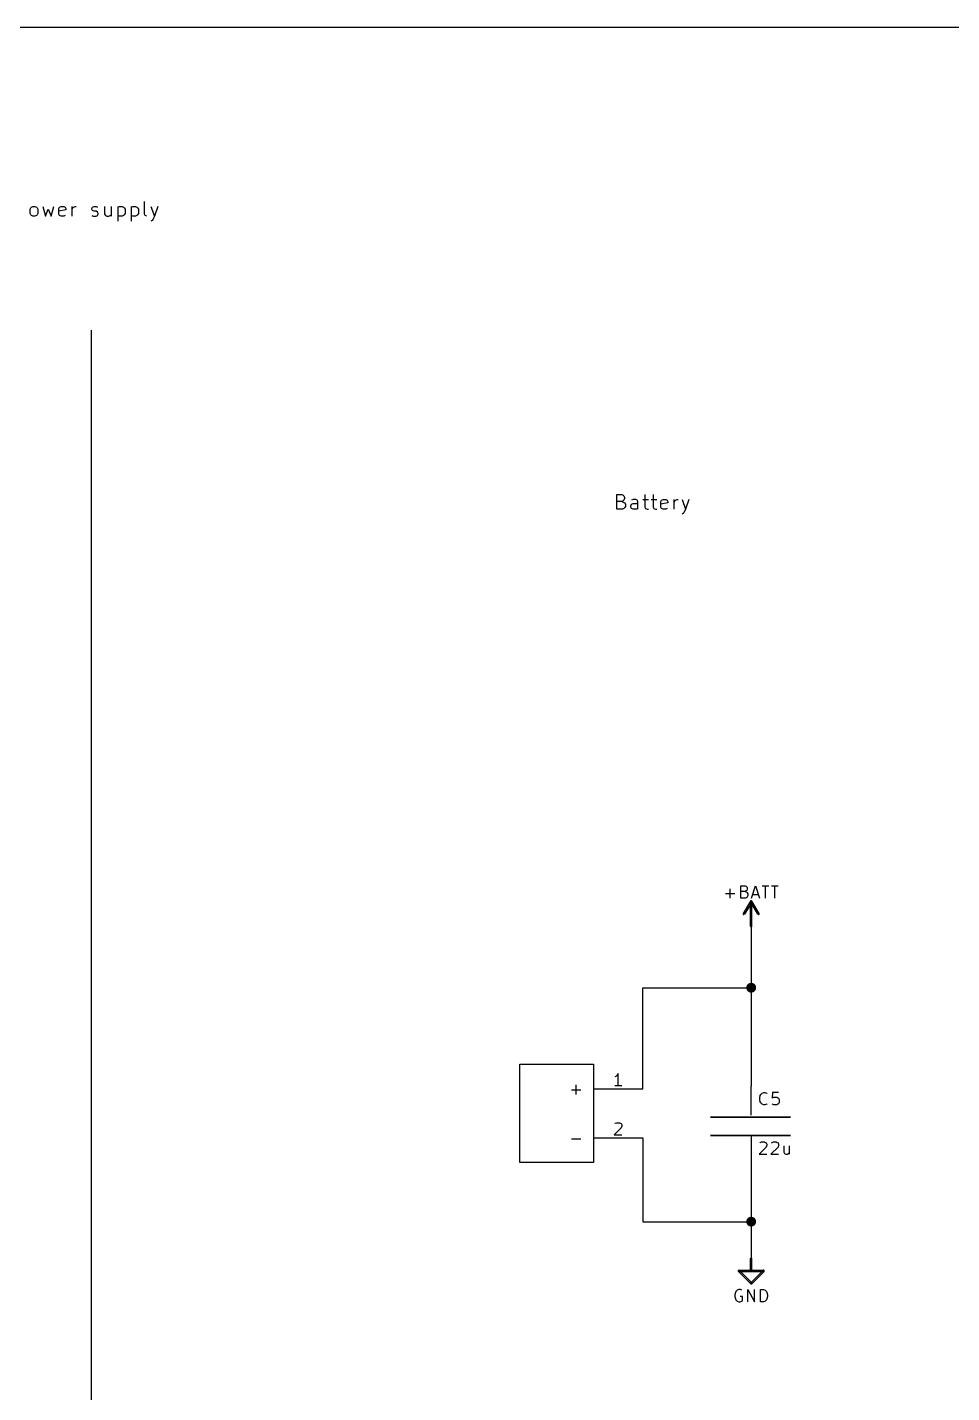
# Model space of a CAD drawing. Extents: x 12 to 829, y -582 to -12.
# Drawn here: x 540.8 to 636.1, y -494.9 to -354.1 of the extents above; entities that cross this region are included whole.
import ezdxf

# ---------------------------------------------------------------- set-up
doc = ezdxf.new("R2010")
doc.units = 0
doc.header["$MEASUREMENT"] = 0
doc.layers.add('BLACK', color=7, linetype='CONTINUOUS')

msp = doc.modelspace()

# ---------------------------------------------------------------- linework, layer by layer
at = {"layer": 'Black'}
for p, q in [((11.938, -354.076), (829.056, -354.076)), ((541.045, -372.847), (541.122, -372.694)), ((541.045, -373.278), (541.045, -372.847)), ((541.122, -372.694), (541.198, -372.618)), ((541.198, -372.618), (541.35, -372.542)), ((541.35, -372.542), (541.553, -372.542)), ((541.553, -372.542), (541.706, -372.618)), ((541.706, -372.618), (541.782, -372.694)), ((541.782, -372.694), (541.858, -372.847)), ((541.858, -372.847), (541.858, -373.278)), ((542.366, -372.542), (542.646, -373.558)), ((542.646, -373.558), (542.925, -372.847)), ((542.925, -372.847), (543.23, -373.558)), ((543.23, -373.558), (543.509, -372.542)), ((544.017, -372.77), (544.093, -372.618)), ((544.017, -373.355), (544.017, -372.77)), ((544.754, -372.897), (544.017, -373.05)), ((544.093, -372.618), (544.246, -372.542)), ((544.246, -372.542), (544.525, -372.542)), ((544.525, -372.542), (544.678, -372.618)), ((544.678, -372.618), (544.754, -372.77)), ((544.754, -372.77), (544.754, -372.897)), ((545.389, -373.558), (545.389, -372.542)), ((545.389, -372.847), (545.465, -372.694)), ((545.465, -372.694), (545.541, -372.618)), ((545.541, -372.618), (545.694, -372.542)), ((545.694, -372.542), (545.821, -372.542)), ((547.421, -372.77), (547.497, -372.618)), ((547.421, -372.847), (547.421, -372.77)), ((547.497, -372.974), (547.421, -372.847)), ((547.497, -372.618), (547.649, -372.542)), ((547.649, -373.05), (547.497, -372.974)), ((547.649, -372.542), (547.878, -372.542)), ((547.878, -373.05), (547.649, -373.05)), ((547.878, -372.542), (548.005, -372.618)), ((548.005, -373.126), (547.878, -373.05)), ((548.081, -373.278), (548.005, -373.126)), ((548.742, -372.542), (548.742, -373.355)), ((549.402, -372.542), (549.402, -373.558)), ((550.113, -372.542), (550.113, -374.066)), ((550.113, -372.618), (550.266, -372.542)), ((550.266, -372.542), (550.545, -372.542)), ((550.545, -372.542), (550.697, -372.618)), ((550.697, -372.618), (550.774, -372.694)), ((550.774, -372.694), (550.85, -372.847)), ((550.85, -372.847), (550.85, -373.278)), ((551.485, -372.542), (551.485, -374.066)), ((551.485, -372.618), (551.637, -372.542)), ((551.637, -372.542), (551.917, -372.542)), ((551.917, -372.542), (552.069, -372.618)), ((552.069, -372.618), (552.145, -372.694)), ((552.145, -372.694), (552.221, -372.847)), ((552.221, -372.847), (552.221, -373.278)), ((552.856, -373.355), (552.856, -372.034)), ((553.517, -372.542), (553.872, -373.558)), ((554.228, -372.542), (553.872, -373.558)), ((541.122, -373.405), (541.045, -373.278)), ((541.198, -373.482), (541.122, -373.405)), ((541.35, -373.558), (541.198, -373.482)), ((541.553, -373.558), (541.35, -373.558)), ((541.706, -373.482), (541.553, -373.558)), ((541.782, -373.405), (541.706, -373.482)), ((541.858, -373.278), (541.782, -373.405)), ((544.093, -373.482), (544.017, -373.355)), ((544.246, -373.558), (544.093, -373.482)), ((544.525, -373.558), (544.246, -373.558)), ((544.678, -373.482), (544.525, -373.558)), ((547.421, -373.482), (547.573, -373.558)), ((547.573, -373.558), (547.878, -373.558)), ((547.878, -373.558), (548.005, -373.482)), ((548.005, -373.482), (548.081, -373.355)), ((548.081, -373.355), (548.081, -373.278)), ((548.742, -373.355), (548.818, -373.482)), ((548.818, -373.482), (548.97, -373.558)), ((548.97, -373.558), (549.173, -373.558)), ((549.173, -373.558), (549.326, -373.482)), ((549.326, -373.482), (549.402, -373.405)), ((550.266, -373.558), (550.113, -373.482)), ((550.545, -373.558), (550.266, -373.558)), ((550.697, -373.482), (550.545, -373.558)), ((550.774, -373.405), (550.697, -373.482)), ((550.85, -373.278), (550.774, -373.405)), ((551.637, -373.558), (551.485, -373.482)), ((551.917, -373.558), (551.637, -373.558)), ((552.069, -373.482), (551.917, -373.558)), ((552.145, -373.405), (552.069, -373.482)), ((552.221, -373.278), (552.145, -373.405)), ((552.933, -373.482), (552.856, -373.355)), ((553.085, -373.558), (552.933, -373.482)), ((553.644, -373.99), (553.517, -374.066)), ((553.72, -373.913), (553.644, -373.99)), ((553.872, -373.558), (553.72, -373.913)), ((547.37, -385.318), (547.37, -581.914)), ((601.574, -403.784), (601.574, -402.26)), ((601.574, -402.26), (602.082, -402.26)), ((602.082, -402.26), (602.234, -402.336)), ((602.234, -402.336), (602.31, -402.412)), ((602.31, -402.412), (602.386, -402.565)), ((602.386, -402.692), (602.31, -402.844)), ((602.386, -402.565), (602.386, -402.692)), ((603.25, -402.768), (603.098, -402.844)), ((603.529, -402.768), (603.25, -402.768)), ((603.682, -402.844), (603.529, -402.768)), ((604.266, -402.768), (604.85, -402.768)), ((604.469, -402.26), (604.469, -403.581)), ((605.13, -402.768), (605.714, -402.768)), ((605.333, -402.26), (605.333, -403.581)), ((606.196, -402.844), (606.349, -402.768)), ((606.349, -402.768), (606.628, -402.768)), ((606.628, -402.768), (606.781, -402.844)), ((607.492, -403.784), (607.492, -402.768)), ((607.644, -402.844), (607.797, -402.768)), ((607.797, -402.768), (607.924, -402.768)), ((608.305, -402.768), (608.66, -403.784)), ((609.016, -402.768), (608.66, -403.784)), ((602.082, -402.996), (601.574, -402.996)), ((602.158, -403.784), (601.574, -403.784)), ((602.234, -402.92), (602.082, -402.996)), ((602.082, -402.996), (602.31, -403.073)), ((602.31, -403.708), (602.158, -403.784)), ((602.31, -402.844), (602.234, -402.92)), ((602.31, -403.073), (602.386, -403.123)), ((602.386, -403.631), (602.31, -403.708)), ((602.386, -403.123), (602.463, -403.276)), ((602.463, -403.504), (602.386, -403.631)), ((602.463, -403.276), (602.463, -403.504)), ((603.021, -403.428), (603.098, -403.276)), ((603.021, -403.581), (603.021, -403.428)), ((603.098, -403.708), (603.021, -403.581)), ((603.098, -403.276), (603.25, -403.2)), ((603.25, -403.784), (603.098, -403.708)), ((603.25, -403.2), (603.606, -403.2)), ((603.606, -403.784), (603.25, -403.784)), ((603.606, -403.2), (603.758, -403.123)), ((603.758, -403.708), (603.606, -403.784)), ((603.758, -402.996), (603.682, -402.844)), ((603.758, -403.784), (603.758, -402.996)), ((604.469, -403.581), (604.545, -403.708)), ((604.545, -403.708), (604.698, -403.784)), ((604.698, -403.784), (604.85, -403.784)), ((605.333, -403.581), (605.409, -403.708)), ((605.409, -403.708), (605.561, -403.784)), ((605.561, -403.784), (605.714, -403.784)), ((606.12, -402.996), (606.196, -402.844)), ((606.12, -403.581), (606.12, -402.996)), ((606.857, -403.123), (606.12, -403.276)), ((606.196, -403.708), (606.12, -403.581)), ((606.349, -403.784), (606.196, -403.708)), ((606.628, -403.784), (606.349, -403.784)), ((606.781, -403.708), (606.628, -403.784)), ((606.781, -402.844), (606.857, -402.996)), ((606.857, -402.996), (606.857, -403.123)), ((607.492, -403.073), (607.568, -402.92)), ((607.568, -402.92), (607.644, -402.844)), ((608.508, -404.139), (608.432, -404.216)), ((608.66, -403.784), (608.508, -404.139)), ((608.432, -404.216), (608.305, -404.292)), ((612.8, -443.408), (613.766, -443.408)), ((613.283, -443.89), (613.283, -442.925)), ((614.375, -443.89), (614.375, -442.62)), ((614.375, -442.62), (614.807, -442.62)), ((614.807, -443.205), (614.375, -443.205)), ((614.807, -442.62), (614.909, -442.671)), ((614.909, -443.154), (614.807, -443.205)), ((614.807, -443.205), (614.985, -443.281)), ((614.909, -442.671), (614.985, -442.722)), ((614.985, -443.103), (614.909, -443.154)), ((614.985, -442.722), (615.036, -442.849)), ((615.036, -442.976), (614.985, -443.103)), ((614.985, -443.281), (615.036, -443.332)), ((615.036, -442.849), (615.036, -442.976)), ((615.036, -443.332), (615.086, -443.459)), ((615.086, -443.459), (615.086, -443.636)), ((615.467, -443.89), (615.874, -442.62)), ((615.594, -443.509), (616.179, -443.509)), ((615.874, -442.62), (616.306, -443.89)), ((616.56, -442.62), (617.271, -442.62)), ((616.915, -443.89), (616.915, -442.62)), ((617.525, -442.62), (618.236, -442.62)), ((617.88, -443.89), (617.88, -442.62)), ((614.858, -443.89), (614.375, -443.89)), ((615.366, -444.221), (614.629, -445.465)), ((615.493, -444.297), (614.756, -445.541)), ((614.985, -443.814), (614.858, -443.89)), ((615.036, -443.763), (614.985, -443.814)), ((615.086, -443.636), (615.036, -443.763)), ((615.366, -446.786), (615.366, -444.246)), ((616.128, -445.541), (615.391, -444.297)), ((616.255, -445.465), (615.518, -444.221)), ((615.518, -446.786), (615.518, -444.246)), ((615.442, -446.786), (615.442, -463.296)), ((604.266, -463.55), (604.266, -453.136)), ((604.266, -453.136), (615.442, -453.136)), ((591.566, -471.17), (591.566, -461.01)), ((591.566, -461.01), (599.186, -461.01)), ((599.186, -461.01), (599.186, -471.17)), ((597.383, -464.134), (597.383, -463.169)), ((601.472, -462.28), (601.37, -462.331)), ((602.082, -463.245), (601.37, -463.245)), ((601.599, -462.153), (601.472, -462.28)), ((601.726, -461.975), (601.599, -462.153)), ((601.726, -463.245), (601.726, -461.975)), ((615.442, -466.293), (615.442, -463.296)), ((596.9, -463.652), (597.865, -463.652)), ((599.186, -463.55), (604.266, -463.55)), ((616.331, -464.49), (616.382, -464.261)), ((616.331, -464.668), (616.331, -464.49)), ((616.382, -464.922), (616.331, -464.668)), ((616.382, -464.261), (616.433, -464.134)), ((616.433, -464.134), (616.56, -464.007)), ((616.56, -464.007), (616.737, -463.956)), ((616.737, -463.956), (616.864, -463.956)), ((616.864, -463.956), (617.042, -464.007)), ((617.042, -464.007), (617.093, -464.058)), ((617.652, -463.956), (617.601, -464.541)), ((617.601, -464.541), (617.652, -464.49)), ((618.261, -463.956), (617.652, -463.956)), ((617.652, -464.49), (617.779, -464.439)), ((617.779, -464.439), (618.084, -464.439)), ((618.084, -464.439), (618.185, -464.49)), ((618.185, -464.49), (618.261, -464.541)), ((618.261, -464.541), (618.312, -464.668)), ((618.312, -464.668), (618.312, -464.972)), ((616.433, -465.023), (616.382, -464.922)), ((616.56, -465.15), (616.433, -465.023)), ((616.737, -465.226), (616.56, -465.15)), ((616.864, -465.226), (616.737, -465.226)), ((617.042, -465.15), (616.864, -465.226)), ((617.093, -465.099), (617.042, -465.15)), ((617.652, -465.15), (617.601, -465.099)), ((617.779, -465.226), (617.652, -465.15)), ((618.084, -465.226), (617.779, -465.226)), ((618.185, -465.15), (618.084, -465.226)), ((618.261, -465.099), (618.185, -465.15)), ((618.312, -464.972), (618.261, -465.099)), ((601.37, -467.157), (601.421, -467.106)), ((601.421, -467.106), (601.548, -467.055)), ((601.548, -467.055), (601.853, -467.055)), ((601.853, -467.055), (601.955, -467.106)), ((601.955, -467.106), (602.031, -467.157)), ((602.031, -467.157), (602.082, -467.284)), ((602.082, -467.411), (602.031, -467.589)), ((602.082, -467.284), (602.082, -467.411)), ((619.506, -466.471), (611.251, -466.471)), ((611.251, -466.471), (619.506, -466.471)), ((596.9, -468.732), (597.865, -468.732)), ((599.186, -468.63), (604.266, -468.63)), ((602.031, -467.589), (601.294, -468.325)), ((601.294, -468.325), (602.082, -468.325)), ((604.266, -468.63), (604.266, -477.266)), ((611.251, -468.376), (619.506, -468.376)), ((619.506, -468.376), (611.251, -468.376)), ((615.442, -468.427), (615.442, -471.424)), ((616.991, -469.57), (616.255, -470.306)), ((616.255, -470.306), (617.042, -470.306)), ((616.331, -469.138), (616.382, -469.087)), ((616.382, -469.087), (616.509, -469.036)), ((616.509, -469.036), (616.814, -469.036)), ((616.814, -469.036), (616.915, -469.087)), ((616.915, -469.087), (616.991, -469.138)), ((616.991, -469.138), (617.042, -469.265)), ((617.042, -469.392), (616.991, -469.57)), ((617.042, -469.265), (617.042, -469.392)), ((618.211, -469.57), (617.474, -470.306)), ((617.474, -470.306), (618.261, -470.306)), ((617.55, -469.138), (617.601, -469.087)), ((617.601, -469.087), (617.728, -469.036)), ((617.728, -469.036), (618.033, -469.036)), ((618.033, -469.036), (618.134, -469.087)), ((618.134, -469.087), (618.211, -469.138)), ((618.211, -469.138), (618.261, -469.265)), ((618.261, -469.392), (618.211, -469.57)), ((618.261, -469.265), (618.261, -469.392)), ((618.82, -469.443), (618.82, -470.103)), ((618.82, -470.103), (618.871, -470.23)), ((618.871, -470.23), (618.998, -470.306)), ((618.998, -470.306), (619.176, -470.306)), ((619.176, -470.306), (619.303, -470.23)), ((619.303, -470.23), (619.354, -470.179)), ((619.354, -469.443), (619.354, -470.306)), ((599.186, -471.17), (591.566, -471.17)), ((615.442, -471.424), (615.442, -481.076)), ((604.266, -477.266), (615.442, -477.266)), ((615.366, -482.346), (615.366, -481.076)), ((615.518, -482.346), (615.518, -481.076)), ((615.391, -483.667), (614.121, -482.397)), ((614.172, -482.27), (615.442, -482.27)), ((614.172, -482.422), (615.442, -482.422)), ((615.493, -483.565), (614.223, -482.295)), ((616.661, -482.295), (615.391, -483.565)), ((615.442, -482.27), (616.712, -482.27)), ((615.442, -482.422), (616.712, -482.422)), ((616.763, -482.397), (615.493, -483.667)), ((613.867, -484.454), (613.816, -484.581)), ((613.994, -484.327), (613.867, -484.454)), ((614.172, -484.276), (613.994, -484.327)), ((614.35, -484.276), (614.172, -484.276)), ((614.477, -484.327), (614.35, -484.276)), ((615.086, -485.546), (615.086, -484.276)), ((615.086, -484.276), (615.798, -485.546)), ((615.798, -485.546), (615.798, -484.276)), ((616.407, -485.546), (616.407, -484.276)), ((616.407, -484.276), (616.712, -484.276)), ((616.712, -484.276), (616.89, -484.327)), ((616.89, -484.327), (617.017, -484.454)), ((617.017, -484.454), (617.068, -484.581)), ((613.816, -484.581), (613.766, -484.81)), ((613.766, -484.81), (613.766, -484.988)), ((613.766, -484.988), (613.816, -485.242)), ((613.816, -485.242), (613.867, -485.343)), ((613.867, -485.343), (613.994, -485.47)), ((613.994, -485.47), (614.172, -485.546)), ((614.172, -485.546), (614.299, -485.546)), ((614.528, -484.988), (614.299, -484.988)), ((614.299, -485.546), (614.477, -485.47)), ((614.477, -485.47), (614.528, -485.419)), ((614.528, -485.419), (614.528, -484.988)), ((616.712, -485.546), (616.407, -485.546)), ((616.89, -485.47), (616.712, -485.546)), ((617.017, -485.343), (616.89, -485.47)), ((617.068, -485.242), (617.017, -485.343)), ((617.068, -484.581), (617.118, -484.81)), ((617.118, -484.988), (617.068, -485.242)), ((617.118, -484.81), (617.118, -484.988))]:
    msp.add_line(p, q, dxfattribs=at)
at = {"layer": 'Black', "const_width": 0.508}
for points in [[(615.188, -453.136, 1), (615.696, -453.136, 1)], [(615.188, -477.266, 1), (615.696, -477.266, 1)]]:
    msp.add_lwpolyline(points, format="xyb", close=True, dxfattribs=at)
at = {"layer": 'Black'}
for centre, start, end in [((615.442, -444.246), 390.964, 570.964), ((615.442, -444.246), 360, 540), ((615.442, -444.246), 329.036, 509.036), ((614.68, -445.516), 509.036, 689.036), ((616.204, -445.516), 210.964, 390.964), ((615.442, -446.786), 180, 360), ((615.442, -481.076), 360, 540), ((614.172, -482.346), 405, 585), ((614.172, -482.346), 90, 270), ((615.442, -482.346), 90, 270), ((615.442, -482.346), 180, 360), ((615.442, -482.346), 270, 450), ((616.712, -482.346), 315, 495), ((616.712, -482.346), 270, 450), ((615.442, -483.616), 495, 675), ((615.442, -483.616), 225, 405)]:
    msp.add_arc(centre, 0.0762, start, end, dxfattribs=at)

doc.saveas('drawing.dxf')
